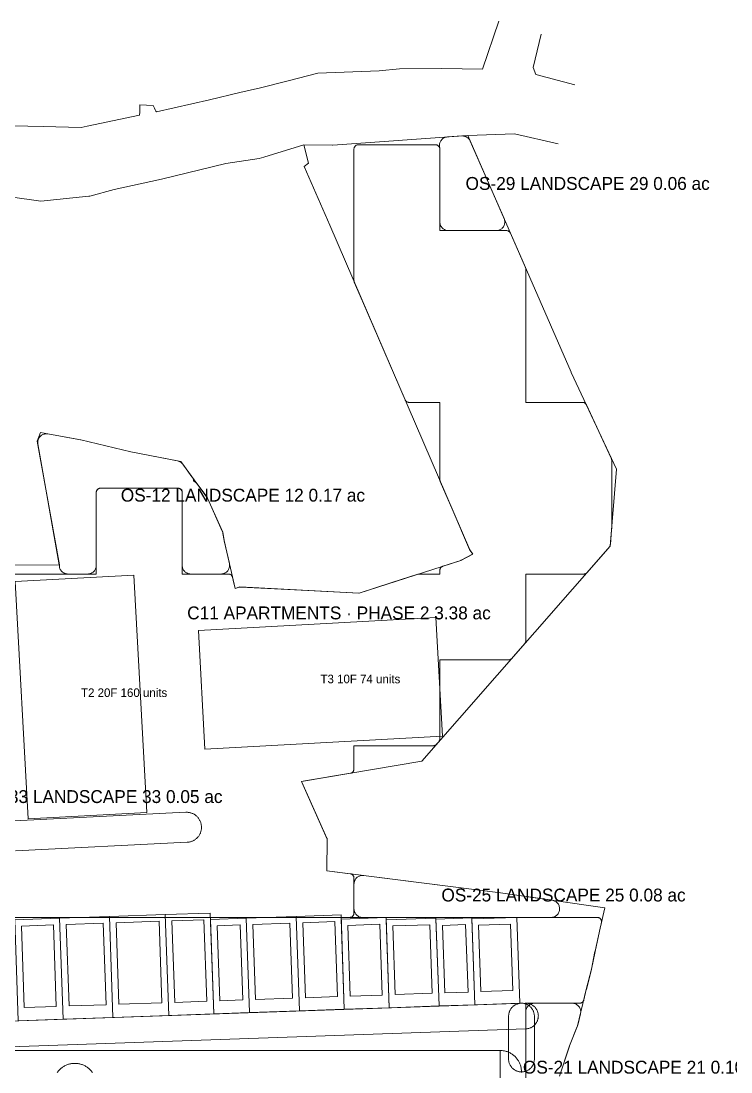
# Model space of a CAD drawing. Extents: x 32 to 940, y -21 to 684.
# Drawn here: x 542.5 to 707.8, y 414 to 658.8 of the extents above; entities that cross this region are included whole.
import ezdxf

# ---------------------------------------------------------------- set-up
doc = ezdxf.new("R2010")
doc.units = 0
for name, color, linetype, lineweight in [('BUILDING-APARTMENTS', 1, 'Continuous', 0), ('GREEN-LANDSCAPE', 3, 'Continuous', 0), ('PLOT', 4, 'Continuous', 0), ('ROAD-EXISTING', 2, 'Continuous', 0), ('ROAD-PRIMARY', 1, 'Continuous', 0), ('ROAD-SECONDARY', 1, 'Continuous', 0), ('ROAD-TERTIARY', 7, 'Continuous', 0), ('SITE-BOUNDARY', 7, 'Continuous', 0), ('TEXT-PLOT', 7, 'Continuous', 0), ('TEXT-ZONE', 7, 'Continuous', 0), ('VILLA-HOUSE', 7, 'Continuous', 0), ('ZONE-APARTMENTS', 1, 'Continuous', 0), ('ZONE-VILLAS', 2, 'Continuous', 0)]:
    doc.layers.add(name, color=color, linetype=linetype, lineweight=lineweight)

msp = doc.modelspace()

# ---------------------------------------------------------------- linework, layer by layer
at = {"layer": 'BUILDING-APARTMENTS'}
for points in [[(544.13, 472.96), (541.12, 528.25), (568.77, 529.75), (571.78, 474.47)], [(585.31, 489.22), (583.8, 516.87), (639.09, 519.88), (640.6, 492.24)]]:
    msp.add_lwpolyline(points, close=True, dxfattribs=at)
at = {"layer": 'GREEN-LANDSCAPE'}
for points in [[(639.88, 629.84), (639.89, 629.64), (639.92, 629.44), (639.97, 629.25), (639.97, 629.24), (639.99, 629.15), (640, 629.05), (640, 629.02), (640, 628.98), (640, 612), (640.01, 611.8), (640.04, 611.61), (640.09, 611.42), (640.15, 611.23), (640.24, 611.06), (640.34, 610.89), (640.45, 610.73), (640.59, 610.59), (640.73, 610.45), (640.89, 610.34), (641.06, 610.24), (641.23, 610.15), (641.42, 610.09), (641.61, 610.04), (641.8, 610.01), (642, 610), (653.11, 610), (653.31, 610.01), (653.51, 610.04), (653.7, 610.09), (653.89, 610.16), (654.06, 610.24), (654.23, 610.34), (654.39, 610.46), (654.54, 610.6), (654.67, 610.74), (654.79, 610.9), (654.89, 611.08), (654.97, 611.26), (655.03, 611.44), (655.08, 611.64), (655.11, 611.83), (655.11, 612.03), (655.1, 612.23), (655.07, 612.42), (655.02, 612.61), (654.95, 612.8), (647.06, 630.86), (646.98, 631.03), (646.88, 631.2), (646.77, 631.35), (646.64, 631.49), (646.5, 631.61), (646.35, 631.72), (646.18, 631.82), (646.01, 631.91), (645.84, 631.97), (645.65, 632.02), (645.47, 632.05), (645.28, 632.06), (645.09, 632.06), (641.74, 631.83), (641.54, 631.8), (641.35, 631.76), (641.16, 631.7), (640.98, 631.61), (640.8, 631.52), (640.64, 631.4), (640.49, 631.27), (640.35, 631.12), (640.23, 630.96), (640.13, 630.79), (640.04, 630.62), (639.97, 630.43), (639.92, 630.24), (639.89, 630.04)], [(546.36, 560.69), (546.37, 560.5), (546.39, 560.31), (551.39, 532.14), (551.4, 532.11), (551.4, 532.1), (551.4, 532.09), (551.4, 532.09), (551.4, 532.04), (551.4, 531.84), (551.43, 531.64), (551.47, 531.45), (551.54, 531.26), (551.62, 531.08), (551.72, 530.91), (551.84, 530.75), (551.97, 530.6), (552.12, 530.46), (552.27, 530.35), (552.44, 530.24), (552.62, 530.16), (552.81, 530.09), (553, 530.04), (553.2, 530.01), (553.4, 530), (558, 530), (558.2, 530.01), (558.39, 530.04), (558.58, 530.09), (558.77, 530.15), (558.94, 530.24), (559.11, 530.34), (559.27, 530.45), (559.41, 530.59), (559.55, 530.73), (559.66, 530.89), (559.76, 531.06), (559.85, 531.23), (559.91, 531.42), (559.96, 531.61), (559.99, 531.8), (560, 532), (560, 548.98), (560, 549.02), (560, 549.05), (560.01, 549.15), (560.03, 549.24), (560.06, 549.34), (560.1, 549.43), (560.14, 549.51), (560.2, 549.59), (560.26, 549.67), (560.33, 549.74), (560.4, 549.8), (560.49, 549.86), (560.57, 549.9), (560.66, 549.94), (560.76, 549.97), (560.85, 549.99), (560.95, 550), (560.98, 550), (561.02, 550), (578.98, 550), (579.02, 550), (579.05, 550), (579.15, 549.99), (579.24, 549.97), (579.34, 549.94), (579.43, 549.9), (579.51, 549.86), (579.54, 549.84), (579.71, 549.74), (579.89, 549.65), (579.89, 549.65), (579.9, 549.61), (579.93, 549.42), (579.96, 549.29), (579.96, 549.29), (579.97, 549.24), (579.99, 549.15), (580, 549.05), (580, 549.02), (580, 548.98), (580, 532), (580.01, 531.8), (580.04, 531.61), (580.09, 531.42), (580.15, 531.23), (580.24, 531.06), (580.34, 530.89), (580.45, 530.73), (580.59, 530.59), (580.73, 530.45), (580.89, 530.34), (581.06, 530.24), (581.23, 530.15), (581.42, 530.09), (581.61, 530.04), (581.8, 530.01), (582, 530), (589.04, 530), (589.24, 530.01), (589.43, 530.04), (589.63, 530.09), (589.81, 530.16), (589.99, 530.24), (590.16, 530.35), (590.32, 530.47), (590.47, 530.6), (590.6, 530.75), (590.72, 530.92), (590.82, 531.09), (590.9, 531.27), (590.96, 531.46), (591.01, 531.66), (591.03, 531.85), (591.04, 532.05), (591.02, 532.25), (590.99, 532.45), (589.76, 537.77), (589.76, 537.78), (589.76, 537.79), (589.75, 537.8), (589.75, 537.8), (589.75, 537.81), (589.75, 537.83), (589.49, 539.47), (589.46, 539.64), (589.41, 539.81), (589.34, 539.98), (585.99, 547.51), (585.89, 547.7), (585.78, 547.87), (583.5, 550.99), (583.38, 551.14), (583.25, 551.28), (583.1, 551.4), (582.94, 551.51), (582.77, 551.6), (582.64, 551.66), (582.63, 551.77), (582.6, 551.96), (582.54, 552.15), (582.47, 552.34), (582.38, 552.51), (582.27, 552.68), (580.16, 555.57), (580.04, 555.72), (579.91, 555.85), (579.77, 555.97), (579.61, 556.08), (579.45, 556.17), (579.28, 556.25), (579.1, 556.31), (578.92, 556.36), (568.06, 558.47), (568.05, 558.47), (568.04, 558.47), (568.04, 558.48), (568.03, 558.48), (568.02, 558.48), (568.02, 558.48), (568.01, 558.48), (556.43, 561.24), (556.32, 561.26), (548.72, 562.63), (548.52, 562.65), (548.33, 562.66), (548.14, 562.65), (547.95, 562.62), (547.76, 562.57), (547.58, 562.5), (547.41, 562.42), (547.25, 562.32), (547.09, 562.2), (546.95, 562.07), (546.82, 561.93), (546.7, 561.78), (546.6, 561.61), (546.52, 561.44), (546.45, 561.26), (546.4, 561.07), (546.37, 560.88)], [(620, 452), (620.01, 451.8), (620.04, 451.61), (620.09, 451.42), (620.15, 451.23), (620.24, 451.06), (620.34, 450.89), (620.45, 450.73), (620.59, 450.59), (620.73, 450.45), (620.89, 450.34), (621.06, 450.24), (621.23, 450.15), (621.42, 450.09), (621.61, 450.04), (621.8, 450.01), (622, 450), (665.88, 450), (666.07, 450.01), (666.26, 450.04), (666.45, 450.08), (666.63, 450.15), (666.81, 450.23), (666.98, 450.33), (667.13, 450.44), (667.28, 450.57), (667.41, 450.71), (667.53, 450.87), (667.63, 451.03), (667.71, 451.2), (667.78, 451.39), (667.83, 451.57), (667.87, 451.76), (667.88, 451.96), (667.87, 452.15), (667.85, 452.34), (667.81, 452.53), (667.75, 452.71), (667.67, 452.89), (667.58, 453.06), (667.47, 453.22), (667.34, 453.37), (667.2, 453.5), (667.05, 453.62), (666.89, 453.73), (666.72, 453.82), (666.54, 453.89), (666.35, 453.94), (666.16, 453.98), (654.11, 455.69), (654.08, 455.69), (622.25, 459.76), (622.05, 459.78), (621.85, 459.77), (621.66, 459.75), (621.46, 459.7), (621.27, 459.64), (621.09, 459.56), (620.92, 459.46), (620.76, 459.34), (620.61, 459.21), (620.47, 459.06), (620.35, 458.9), (620.24, 458.73), (620.16, 458.55), (620.09, 458.37), (620.04, 458.17), (620.01, 457.98), (620, 457.78)]]:
    msp.add_lwpolyline(points, close=True, dxfattribs=at)
msp.add_lwpolyline([(667.84, 412.98), (670.15, 420.02), (670.16, 420.04), (670.16, 420.06), (670.17, 420.07), (670.18, 420.09), (672, 424.62), (672.05, 424.76), (672.09, 424.9), (672.73, 427.53), (672.76, 427.73), (672.78, 427.93), (672.78, 428.13), (672.75, 428.33), (672.71, 428.53), (672.65, 428.72), (672.57, 428.9), (672.47, 429.07), (672.35, 429.24), (672.22, 429.39), (672.07, 429.53), (671.91, 429.65), (671.74, 429.75), (671.56, 429.84), (671.37, 429.91), (671.18, 429.96), (670.98, 429.99), (670.78, 430), (662, 430), (661.8, 429.99), (661.61, 429.96), (661.42, 429.91), (661.23, 429.85), (661.06, 429.76), (660.89, 429.66), (660.73, 429.55), (660.59, 429.41), (660.45, 429.27), (660.34, 429.11), (660.24, 428.94), (660.15, 428.77), (660.09, 428.58), (660.04, 428.39), (660.01, 428.2), (660, 428), (660, 411.02)], dxfattribs=at)
at = {"layer": 'PLOT'}
for points in [[(563.89, 426.71), (576.89, 427.16), (576.07, 450.65), (563.07, 450.2)], [(576.89, 427.16), (587.34, 427.53), (586.52, 451.01), (576.07, 450.65)], [(607.3, 428.23), (617.74, 428.59), (616.98, 450.58), (606.53, 450.21)], [(541.84, 425.94), (552.29, 426.31), (551.47, 449.79), (541.02, 449.43)], [(552.29, 426.31), (563.89, 426.71), (563.07, 450.2), (551.47, 449.79)], [(587.34, 427.53), (595.69, 427.82), (594.93, 449.81), (586.57, 449.52)], [(594.93, 449.81), (595.69, 427.82), (607.3, 428.23), (606.53, 450.21)], [(617.74, 428.59), (628.19, 428.96), (627.46, 449.94), (617.01, 449.58)], [(628.19, 428.96), (639.8, 429.36), (639.08, 449.85), (627.47, 449.44)], [(639.8, 429.36), (648.15, 429.65), (647.44, 449.89), (639.09, 449.6)], [(648.15, 429.65), (658.6, 430.02), (657.9, 450.01), (647.45, 449.64)]]:
    msp.add_lwpolyline(points, close=True, dxfattribs=at)
at = {"layer": 'ROAD-EXISTING'}
for points in [[(649.93, 647.59), (653.73, 658.84)], [(663.6, 655.79), (661.71, 648.04)], [(604.66, 644.9), (611.62, 646.66)], [(611.62, 646.66), (625.87, 647.21)], [(625.87, 647.21), (630.63, 647.7)], [(630.63, 647.7), (640.42, 647.75)], [(640.42, 647.75), (649.93, 647.59)], [(661.71, 648.04), (662.31, 646.39)], [(598.27, 643.28), (604.66, 644.9)], [(662.31, 646.39), (671.44, 643.99)], [(586.39, 640.46), (593.39, 642.2)], [(593.39, 642.2), (598.27, 643.28)], [(570.18, 638.48), (570.12, 639.3)], [(570.12, 639.3), (573.26, 639.18)], [(573.26, 639.18), (573.52, 638.5)], [(574.06, 637.7), (586.39, 640.46)], [(557.89, 634.35), (570.06, 636.87)], [(570.06, 636.87), (570.17, 637.61)], [(570.17, 637.61), (570.18, 638.48)], [(573.52, 638.5), (573.71, 638.14)], [(573.71, 638.14), (573.89, 637.85)], [(573.89, 637.85), (574.06, 637.7)], [(536.95, 634.52), (547.63, 634.27)], [(547.63, 634.27), (556.49, 634.06)], [(556.49, 634.06), (557.89, 634.35)], [(657.35, 632.59), (646.49, 632.15)], [(667.51, 630.22), (657.35, 632.59)], [(608.29, 630.03), (598.98, 627.15)], [(597.91, 626.83), (590.19, 625.68)], [(598.98, 627.15), (597.91, 626.83)], [(590.19, 625.68), (575.17, 622.01)], [(575.17, 622.01), (564.16, 619.6)], [(564.16, 619.6), (558.51, 618.07)], [(547.13, 616.85), (539.96, 617.9)], [(558.23, 618.04), (547.13, 616.85)], [(558.51, 618.07), (558.23, 618.04)]]:
    msp.add_lwpolyline(points, dxfattribs=at)
at = {"layer": 'ROAD-PRIMARY'}
for points in [[(659, 413.84), (659, 414.03), (659, 414.22), (658.98, 414.42), (658.96, 414.61), (658.94, 414.8), (658.9, 414.99), (658.86, 415.18), (658.81, 415.36), (658.75, 415.55), (658.69, 415.73), (658.62, 415.91), (658.55, 416.08), (658.46, 416.25), (658.37, 416.43), (658.28, 416.59), (658.17, 416.75), (658.06, 416.91), (657.95, 417.07), (657.83, 417.22), (657.7, 417.36), (657.57, 417.5), (657.43, 417.64), (657.29, 417.76), (657.14, 417.89), (656.99, 418.01), (656.84, 418.12), (656.67, 418.23), (656.51, 418.32), (656.34, 418.42), (656.17, 418.5), (656, 418.58), (655.82, 418.66), (655.64, 418.72), (655.45, 418.78), (655.27, 418.84), (655.08, 418.88), (654.89, 418.92), (654.7, 418.95), (654.51, 418.97), (654.32, 418.99), (654.13, 419), (654, 419), (420, 419)], [(559.11, 413.85), (559, 414), (558.88, 414.16), (558.75, 414.3), (558.62, 414.44), (558.49, 414.58), (558.35, 414.71), (558.2, 414.84), (558.05, 414.96), (557.9, 415.07), (557.74, 415.18), (557.58, 415.29), (557.41, 415.38), (557.24, 415.47), (557.07, 415.55), (556.89, 415.63), (556.71, 415.7), (556.53, 415.76), (556.34, 415.82), (556.16, 415.86), (555.97, 415.9), (555.78, 415.94), (555.59, 415.96), (555.4, 415.98), (555.21, 416), (555.01, 416), (554.82, 416), (554.63, 415.99), (554.44, 415.97), (554.25, 415.94), (554.06, 415.91), (553.87, 415.87), (553.68, 415.82), (553.5, 415.77), (553.32, 415.71), (553.14, 415.64), (552.96, 415.56), (552.78, 415.48), (552.62, 415.39), (552.45, 415.3), (552.28, 415.2), (552.12, 415.09), (551.97, 414.98), (551.82, 414.86), (551.67, 414.73), (551.53, 414.6), (551.4, 414.46), (551.26, 414.32), (551.14, 414.18), (551.02, 414.03), (550.91, 413.87)]]:
    msp.add_lwpolyline(points, dxfattribs=at)
at = {"layer": 'ROAD-SECONDARY'}
msp.add_lwpolyline([(541.17, 465.5), (581.17, 467.5), (581.33, 467.52), (581.49, 467.53), (581.64, 467.56), (581.8, 467.59), (581.95, 467.63), (582.1, 467.68), (582.25, 467.73), (582.39, 467.79), (582.54, 467.86), (582.68, 467.93), (582.81, 468.01), (582.95, 468.09), (583.08, 468.18), (583.2, 468.28), (583.32, 468.38), (583.44, 468.49), (583.55, 468.6), (583.65, 468.72), (583.75, 468.84), (583.85, 468.96), (583.94, 469.09), (584.02, 469.23), (584.1, 469.37), (584.17, 469.51), (584.23, 469.65), (584.29, 469.8), (584.34, 469.95), (584.38, 470.1), (584.42, 470.25), (584.45, 470.4), (584.47, 470.56), (584.49, 470.72), (584.5, 470.88), (584.5, 471.03), (584.5, 471.19), (584.48, 471.35), (584.46, 471.5), (584.44, 471.66), (584.4, 471.81), (584.36, 471.96), (584.32, 472.12), (584.26, 472.26), (584.2, 472.41), (584.14, 472.55), (584.06, 472.69), (583.99, 472.83), (583.9, 472.96), (583.81, 473.09), (583.71, 473.21), (583.61, 473.33), (583.5, 473.45), (583.39, 473.56), (583.27, 473.66), (583.15, 473.76), (583.02, 473.86), (582.89, 473.94), (582.76, 474.03), (582.62, 474.1), (582.48, 474.17), (582.34, 474.24), (582.19, 474.29), (582.04, 474.34), (581.89, 474.39), (581.73, 474.42), (581.58, 474.45), (581.42, 474.47), (581.27, 474.49), (581.11, 474.5), (580.95, 474.5), (580.83, 474.5), (540.83, 472.5)], dxfattribs=at)
at = {"layer": 'ROAD-TERTIARY'}
msp.add_lwpolyline([(453.16, 416.82), (660.03, 424.04), (660.18, 424.05), (660.32, 424.07), (660.46, 424.09), (660.6, 424.12), (660.74, 424.15), (660.88, 424.2), (661.02, 424.25), (661.15, 424.3), (661.28, 424.37), (661.41, 424.43), (661.53, 424.51), (661.65, 424.59), (661.77, 424.67), (661.88, 424.76), (661.99, 424.86), (662.09, 424.96), (662.19, 425.07), (662.28, 425.18), (662.37, 425.3), (662.45, 425.42), (662.52, 425.54), (662.59, 425.67), (662.66, 425.8), (662.71, 425.93), (662.76, 426.06), (662.81, 426.2), (662.84, 426.34), (662.87, 426.48), (662.9, 426.62), (662.91, 426.77), (662.92, 426.91), (662.93, 427.06), (662.92, 427.2), (662.91, 427.35), (662.89, 427.49), (662.87, 427.63), (662.84, 427.77), (662.8, 427.91), (662.75, 428.05), (662.7, 428.18), (662.64, 428.31), (662.58, 428.44), (662.51, 428.57), (662.43, 428.69), (662.35, 428.81), (662.26, 428.93), (662.17, 429.04), (662.07, 429.14), (661.97, 429.24), (661.86, 429.34), (661.75, 429.43), (661.63, 429.51), (661.51, 429.59), (661.38, 429.67), (661.25, 429.73), (661.12, 429.79), (660.99, 429.85), (660.85, 429.89), (660.72, 429.94), (660.58, 429.97), (660.43, 430), (660.29, 430.02), (660.15, 430.03), (660, 430.04), (659.86, 430.04), (659.82, 430.04), (452.95, 422.82)], dxfattribs=at)
msp.add_lwpolyline([(659.2, 414.01), (659.34, 414.02), (659.49, 414.04), (659.63, 414.07), (659.77, 414.1), (659.91, 414.14), (660.04, 414.19), (660.18, 414.24), (660.31, 414.3), (660.44, 414.37), (660.56, 414.44), (660.68, 414.52), (660.8, 414.6), (660.91, 414.69), (661.02, 414.79), (661.13, 414.88), (661.23, 414.99), (661.32, 415.1), (661.41, 415.21), (661.49, 415.33), (661.57, 415.45), (661.64, 415.58), (661.71, 415.71), (661.77, 415.84), (661.82, 415.97), (661.87, 416.11), (661.9, 416.25), (661.94, 416.39), (661.96, 416.53), (661.98, 416.68), (662, 416.82), (662, 416.96), (662, 427), (662, 427.14), (661.99, 427.29), (661.97, 427.43), (661.95, 427.57), (661.91, 427.71), (661.88, 427.86), (661.83, 427.99), (661.78, 428.13), (661.72, 428.26), (661.66, 428.39), (661.59, 428.52), (661.51, 428.64), (661.43, 428.76), (661.34, 428.87), (661.25, 428.98), (661.15, 429.09), (661.05, 429.19), (660.94, 429.29), (660.83, 429.38), (660.71, 429.46), (660.59, 429.54), (660.47, 429.62), (660.34, 429.68), (660.21, 429.75), (660.08, 429.8), (659.94, 429.85), (659.8, 429.89), (659.66, 429.93), (659.52, 429.95), (659.38, 429.98), (659.23, 429.99), (659.09, 430), (658.95, 430), (658.8, 429.99), (658.66, 429.98), (658.51, 429.96), (658.37, 429.93), (658.23, 429.9), (658.09, 429.86), (657.96, 429.81), (657.82, 429.76), (657.69, 429.7), (657.56, 429.63), (657.44, 429.56), (657.32, 429.48), (657.2, 429.4), (657.09, 429.31), (656.98, 429.21), (656.87, 429.12), (656.77, 429.01), (656.68, 428.9), (656.59, 428.79), (656.51, 428.67), (656.43, 428.55), (656.36, 428.42), (656.29, 428.29), (656.23, 428.16), (656.18, 428.03), (656.13, 427.89), (656.1, 427.75), (656.06, 427.61), (656.04, 427.47), (656.02, 427.32), (656, 427.18), (656, 427.04), (656, 417), (656, 416.86), (656.01, 416.71), (656.03, 416.57), (656.05, 416.43), (656.09, 416.29), (656.12, 416.14), (656.17, 416.01), (656.22, 415.87), (656.28, 415.74), (656.34, 415.61), (656.41, 415.48), (656.49, 415.36), (656.57, 415.24), (656.66, 415.13), (656.75, 415.02), (656.85, 414.91), (656.95, 414.81), (657.06, 414.71), (657.17, 414.62), (657.29, 414.54), (657.41, 414.46), (657.53, 414.38), (657.66, 414.32), (657.79, 414.25), (657.92, 414.2), (658.06, 414.15), (658.2, 414.11), (658.34, 414.07), (658.48, 414.05), (658.62, 414.02), (658.77, 414.01), (658.91, 414), (659.05, 414)], close=True, dxfattribs=at)
at = {"layer": 'SITE-BOUNDARY'}
msp.add_lwpolyline([(667.83, 412.98), (670.16, 420.04), (670.16, 420.06), (670.17, 420.07), (672.06, 424.75), (674.09, 433.23), (674.09, 433.23), (675.29, 437.91), (676.12, 442.06), (676.12, 442.08), (676.12, 442.09), (677.35, 447.52), (678.39, 452.25), (654.09, 455.69), (613.67, 460.86), (613.66, 460.86), (613.66, 460.86), (613.66, 460.87), (613.78, 468.26), (607.78, 481.64), (607.77, 481.66), (607.79, 481.66), (635.79, 486.41), (679.67, 536.52), (681.1, 554.47), (670.58, 576.98), (670.57, 576.99), (670.57, 577), (646.5, 632.16), (615.06, 629.95), (615.04, 629.95), (615.03, 629.95), (608.29, 630.03), (609.45, 625.74), (609.45, 625.74), (609.45, 625.73), (609.44, 625.72), (608.43, 624.97), (614.35, 611.3), (614.35, 611.3), (646.95, 535.65), (647.65, 534.61), (647.66, 534.6), (647.65, 534.59), (644.91, 533.19), (644.89, 533.19), (644.89, 533.19), (644.89, 533.19), (644.88, 533.18), (621.2, 525.52), (621.18, 525.51), (621.17, 525.51), (593.45, 526.98), (592.34, 526.62), (592.33, 526.62), (592.33, 526.61), (592.32, 526.63), (589.76, 537.78), (589.75, 537.8), (589.75, 537.81), (589.45, 539.73), (585.9, 547.7), (579.69, 556.21), (568.05, 558.47), (568.03, 558.48), (568.02, 558.48), (556.38, 561.25), (546.99, 562.94), (546.27, 560.99), (551.4, 532.11), (551.4, 532.1), (551.4, 532.09), (551.39, 532.09), (481.76, 532.41)], dxfattribs=at)
at = {"layer": 'VILLA-HOUSE'}
for points in [[(543.24, 428.99), (550.68, 429.25), (550.02, 448.24), (542.57, 447.98)], [(553.68, 429.36), (562.29, 429.66), (561.63, 448.64), (553.02, 448.34)], [(565.29, 429.76), (575.29, 430.11), (574.62, 449.1), (564.62, 448.75)], [(578.29, 430.21), (585.73, 430.47), (585.07, 449.46), (577.62, 449.2)], [(588.73, 430.58), (594.09, 430.77), (593.48, 448.26), (588.12, 448.07)], [(597.09, 430.87), (605.7, 431.17), (605.08, 448.66), (596.48, 448.36)], [(608.69, 431.28), (616.14, 431.54), (615.53, 449.03), (608.08, 448.77)], [(619.14, 431.64), (626.59, 431.9), (626.01, 448.39), (618.56, 448.13)], [(629.58, 432.01), (638.19, 432.31), (637.63, 448.3), (629.03, 448)], [(641.19, 432.41), (646.55, 432.6), (646, 448.34), (640.64, 448.15)], [(649.55, 432.7), (656.99, 432.96), (656.45, 448.45), (649, 448.19)]]:
    msp.add_lwpolyline(points, close=True, dxfattribs=at)
at = {"layer": 'ZONE-APARTMENTS'}
msp.add_lwpolyline([(541, 450), (619, 450), (619.1, 450), (619.2, 450.02), (619.29, 450.04), (619.38, 450.08), (619.47, 450.12), (619.56, 450.17), (619.63, 450.23), (619.71, 450.29), (619.77, 450.37), (619.83, 450.44), (619.88, 450.53), (619.92, 450.62), (619.96, 450.71), (619.98, 450.8), (620, 450.9), (620, 451), (620, 459.17), (620, 459.26), (619.98, 459.36), (619.96, 459.45), (619.93, 459.54), (619.89, 459.63), (619.84, 459.71), (619.78, 459.79), (619.72, 459.86), (619.65, 459.93), (619.57, 459.99), (619.49, 460.04), (619.4, 460.08), (619.31, 460.12), (619.22, 460.14), (619.13, 460.16), (613.69, 460.85), (613.67, 460.86), (613.66, 460.86), (613.66, 460.86), (613.66, 460.87), (613.66, 460.89), (613.78, 468.04), (613.77, 468.15), (613.76, 468.26), (613.73, 468.36), (613.69, 468.46), (607.84, 481.5), (607.78, 481.63), (607.78, 481.64), (607.77, 481.66), (607.79, 481.66), (607.8, 481.66), (608.52, 481.78), (619.17, 483.59), (619.27, 483.61), (619.36, 483.64), (619.45, 483.68), (619.54, 483.73), (619.62, 483.79), (619.7, 483.86), (619.76, 483.93), (619.82, 484.01), (619.88, 484.1), (619.92, 484.19), (619.96, 484.28), (619.98, 484.38), (619.99, 484.48), (620, 484.58), (620, 489.98), (620, 490), (620.02, 490), (638.48, 490), (638.58, 490), (638.67, 490.02), (638.76, 490.04), (638.85, 490.07), (638.94, 490.11), (639.02, 490.16), (639.1, 490.21), (639.17, 490.27), (639.23, 490.34), (639.75, 490.93), (639.82, 491.01), (639.87, 491.1), (639.92, 491.19), (639.95, 491.29), (639.98, 491.39), (639.99, 491.49), (640, 491.59), (640, 509.98), (640, 510), (640.02, 510), (655.99, 510), (656.09, 510), (656.18, 510.02), (656.27, 510.04), (656.36, 510.07), (656.45, 510.11), (656.53, 510.16), (656.61, 510.21), (656.68, 510.27), (656.74, 510.34), (657.16, 510.81), (659.75, 513.78), (659.82, 513.86), (659.87, 513.94), (659.92, 514.04), (659.95, 514.13), (659.98, 514.23), (659.99, 514.33), (660, 514.44), (660, 529.98), (660, 530), (660.02, 530), (673.5, 530), (673.6, 530), (673.69, 530.02), (673.78, 530.04), (673.87, 530.07), (673.96, 530.11), (674.04, 530.16), (674.12, 530.21), (674.19, 530.27), (674.26, 530.34), (679.16, 535.95), (679.45, 536.27), (679.51, 536.34), (679.56, 536.42), (679.6, 536.5), (679.63, 536.59), (679.66, 536.67), (679.68, 536.76), (679.69, 536.85), (679.97, 540.27), (680, 540.66), (680, 540.74), (680, 556.6), (679.99, 556.71), (679.98, 556.81), (679.95, 556.92), (679.91, 557.02), (674.11, 569.42), (674.07, 569.51), (674.01, 569.59), (673.95, 569.66), (673.89, 569.73), (673.82, 569.79), (673.74, 569.84), (673.66, 569.89), (673.57, 569.93), (673.48, 569.96), (673.39, 569.98), (673.3, 570), (673.2, 570), (660.02, 570), (660, 570), (660, 570.02), (660, 601.01), (659.99, 601.11), (659.98, 601.22), (659.95, 601.32), (659.92, 601.41), (656.43, 609.4), (656.39, 609.49), (656.34, 609.57), (656.28, 609.65), (656.21, 609.72), (656.14, 609.78), (656.06, 609.84), (655.98, 609.89), (655.89, 609.93), (655.8, 609.96), (655.71, 609.98), (655.61, 610), (655.51, 610), (640.02, 610), (640, 610), (640, 610.02), (640, 629), (640, 629.1), (639.98, 629.2), (639.96, 629.29), (639.92, 629.38), (639.88, 629.47), (639.83, 629.56), (639.77, 629.63), (639.71, 629.71), (639.63, 629.77), (639.56, 629.83), (639.47, 629.88), (639.38, 629.92), (639.29, 629.96), (639.2, 629.98), (639.1, 630), (639, 630), (621, 630), (620.9, 630), (620.8, 629.98), (620.71, 629.96), (620.62, 629.92), (620.53, 629.88), (620.44, 629.83), (620.37, 629.77), (620.29, 629.71), (620.23, 629.63), (620.17, 629.56), (620.12, 629.47), (620.08, 629.38), (620.04, 629.29), (620.02, 629.2), (620, 629.1), (620, 629), (620, 598.4), (620.01, 598.3), (620.02, 598.2), (620.05, 598.1), (620.08, 598), (622, 593.56), (631.89, 570.6), (631.93, 570.52), (631.98, 570.43), (632.04, 570.36), (632.11, 570.29), (632.18, 570.22), (632.26, 570.16), (632.34, 570.12), (632.43, 570.07), (632.52, 570.04), (632.61, 570.02), (632.71, 570), (632.81, 570), (639.98, 570), (640, 570), (640, 569.98), (640, 551.98), (640.01, 551.88), (640.02, 551.78), (640.05, 551.68), (640.08, 551.59), (643.02, 544.77), (646.91, 535.73), (646.95, 535.65), (647, 535.57), (647.64, 534.62), (647.65, 534.61), (647.66, 534.6), (647.65, 534.59), (647.63, 534.59), (644.92, 533.2), (644.91, 533.19), (644.89, 533.19), (644.89, 533.19), (644.89, 533.19), (644.88, 533.18), (644.87, 533.18), (640.69, 531.83), (640.6, 531.79), (640.51, 531.75), (640.43, 531.7), (640.36, 531.64), (640.28, 531.58), (640.22, 531.5), (640.16, 531.42), (640.11, 531.34), (640.07, 531.25), (640.04, 531.16), (640.02, 531.07), (640, 530.97), (640, 530.88), (640, 530.02), (640, 530), (639.98, 530), (635.2, 530), (635.1, 529.99), (635, 529.98), (634.9, 529.95), (628.83, 527.99), (621.21, 525.52), (621.2, 525.52), (621.18, 525.51), (621.17, 525.51), (621.16, 525.51), (609.29, 526.14), (593.64, 526.97), (593.55, 526.97), (593.46, 526.96), (593.37, 526.95), (593.28, 526.92), (592.34, 526.62), (592.33, 526.62), (592.33, 526.61), (592.32, 526.63), (592.32, 526.64), (591.88, 528.56), (591.73, 529.22), (591.7, 529.32), (591.67, 529.41), (591.62, 529.49), (591.57, 529.57), (591.51, 529.65), (591.45, 529.72), (591.38, 529.78), (591.3, 529.84), (591.21, 529.89), (591.13, 529.93), (591.04, 529.96), (590.94, 529.98), (590.85, 530), (590.75, 530), (580.02, 530), (580, 530), (580, 530.02), (580, 549), (580, 549.1), (579.98, 549.2), (579.96, 549.29), (579.92, 549.38), (579.88, 549.47), (579.83, 549.56), (579.77, 549.63), (579.71, 549.71), (579.63, 549.77), (579.56, 549.83), (579.47, 549.88), (579.38, 549.92), (579.29, 549.96), (579.2, 549.98), (579.1, 550), (579, 550), (561, 550), (560.9, 550), (560.8, 549.98), (560.71, 549.96), (560.62, 549.92), (560.53, 549.88), (560.44, 549.83), (560.37, 549.77), (560.29, 549.71), (560.23, 549.63), (560.17, 549.56), (560.12, 549.47), (560.08, 549.38), (560.04, 549.29), (560.02, 549.2), (560, 549.1), (560, 549), (560, 530.02), (560, 530), (559.98, 530), (480.02, 530)], dxfattribs=at)
at = {"layer": 'ZONE-VILLAS'}
for points in [[(660, 411), (660, 429.98), (660, 430), (660.02, 430), (672.53, 430), (672.62, 430), (672.72, 430.02), (672.81, 430.04), (672.9, 430.07), (672.99, 430.11), (673.07, 430.16), (673.15, 430.21), (673.22, 430.28), (673.29, 430.35), (673.35, 430.42), (673.4, 430.5), (673.44, 430.59), (673.48, 430.67), (673.5, 430.77), (674.09, 433.23), (674.09, 433.23), (674.09, 433.23), (674.09, 433.23), (674.1, 433.24), (675.29, 437.89), (675.3, 437.94), (676.11, 442.05), (676.12, 442.06), (676.12, 442.07), (676.12, 442.08), (676.12, 442.09), (676.12, 442.1), (677.35, 447.52), (677.35, 447.53), (677.63, 448.78), (677.64, 448.88), (677.65, 448.98), (677.65, 449.08), (677.63, 449.18), (677.61, 449.28), (677.58, 449.37), (677.54, 449.46), (677.49, 449.55), (677.43, 449.63), (677.36, 449.7), (677.29, 449.77), (677.21, 449.83), (677.13, 449.88), (677.04, 449.92), (676.94, 449.96), (676.85, 449.98), (676.75, 450), (676.65, 450), (541, 450)], [(541, 419), (653.98, 419), (654, 419), (654, 418.98), (654, 411)]]:
    msp.add_lwpolyline(points, dxfattribs=at)

# ---------------------------------------------------------------- texts
at = {"layer": 'TEXT-PLOT'}
for s, p in [('T3 10F 74 units', (612.2, 504.55)), ('T2 20F 160 units', (556.45, 501.36))]:
    msp.add_text(s, height=2, dxfattribs=at).set_placement(p)
at = {"layer": 'TEXT-ZONE'}
for s, p in [('OS-29 LANDSCAPE 29 0.06 ac', (645.98, 619.5)), ('OS-12 LANDSCAPE 12 0.17 ac', (565.71, 546.87)), ('C11 APARTMENTS · PHASE 2 3.38 ac', (581.17, 519.44)), ('OS-33 LANDSCAPE 33 0.05 ac', (532.53, 476.65)), ('OS-25 LANDSCAPE 25 0.08 ac', (640.36, 453.71)), ('OS-21 LANDSCAPE 21 0.10 ac', (659.34, 413.6))]:
    msp.add_text(s, height=3, dxfattribs=at).set_placement(p)

doc.saveas('drawing.dxf')
